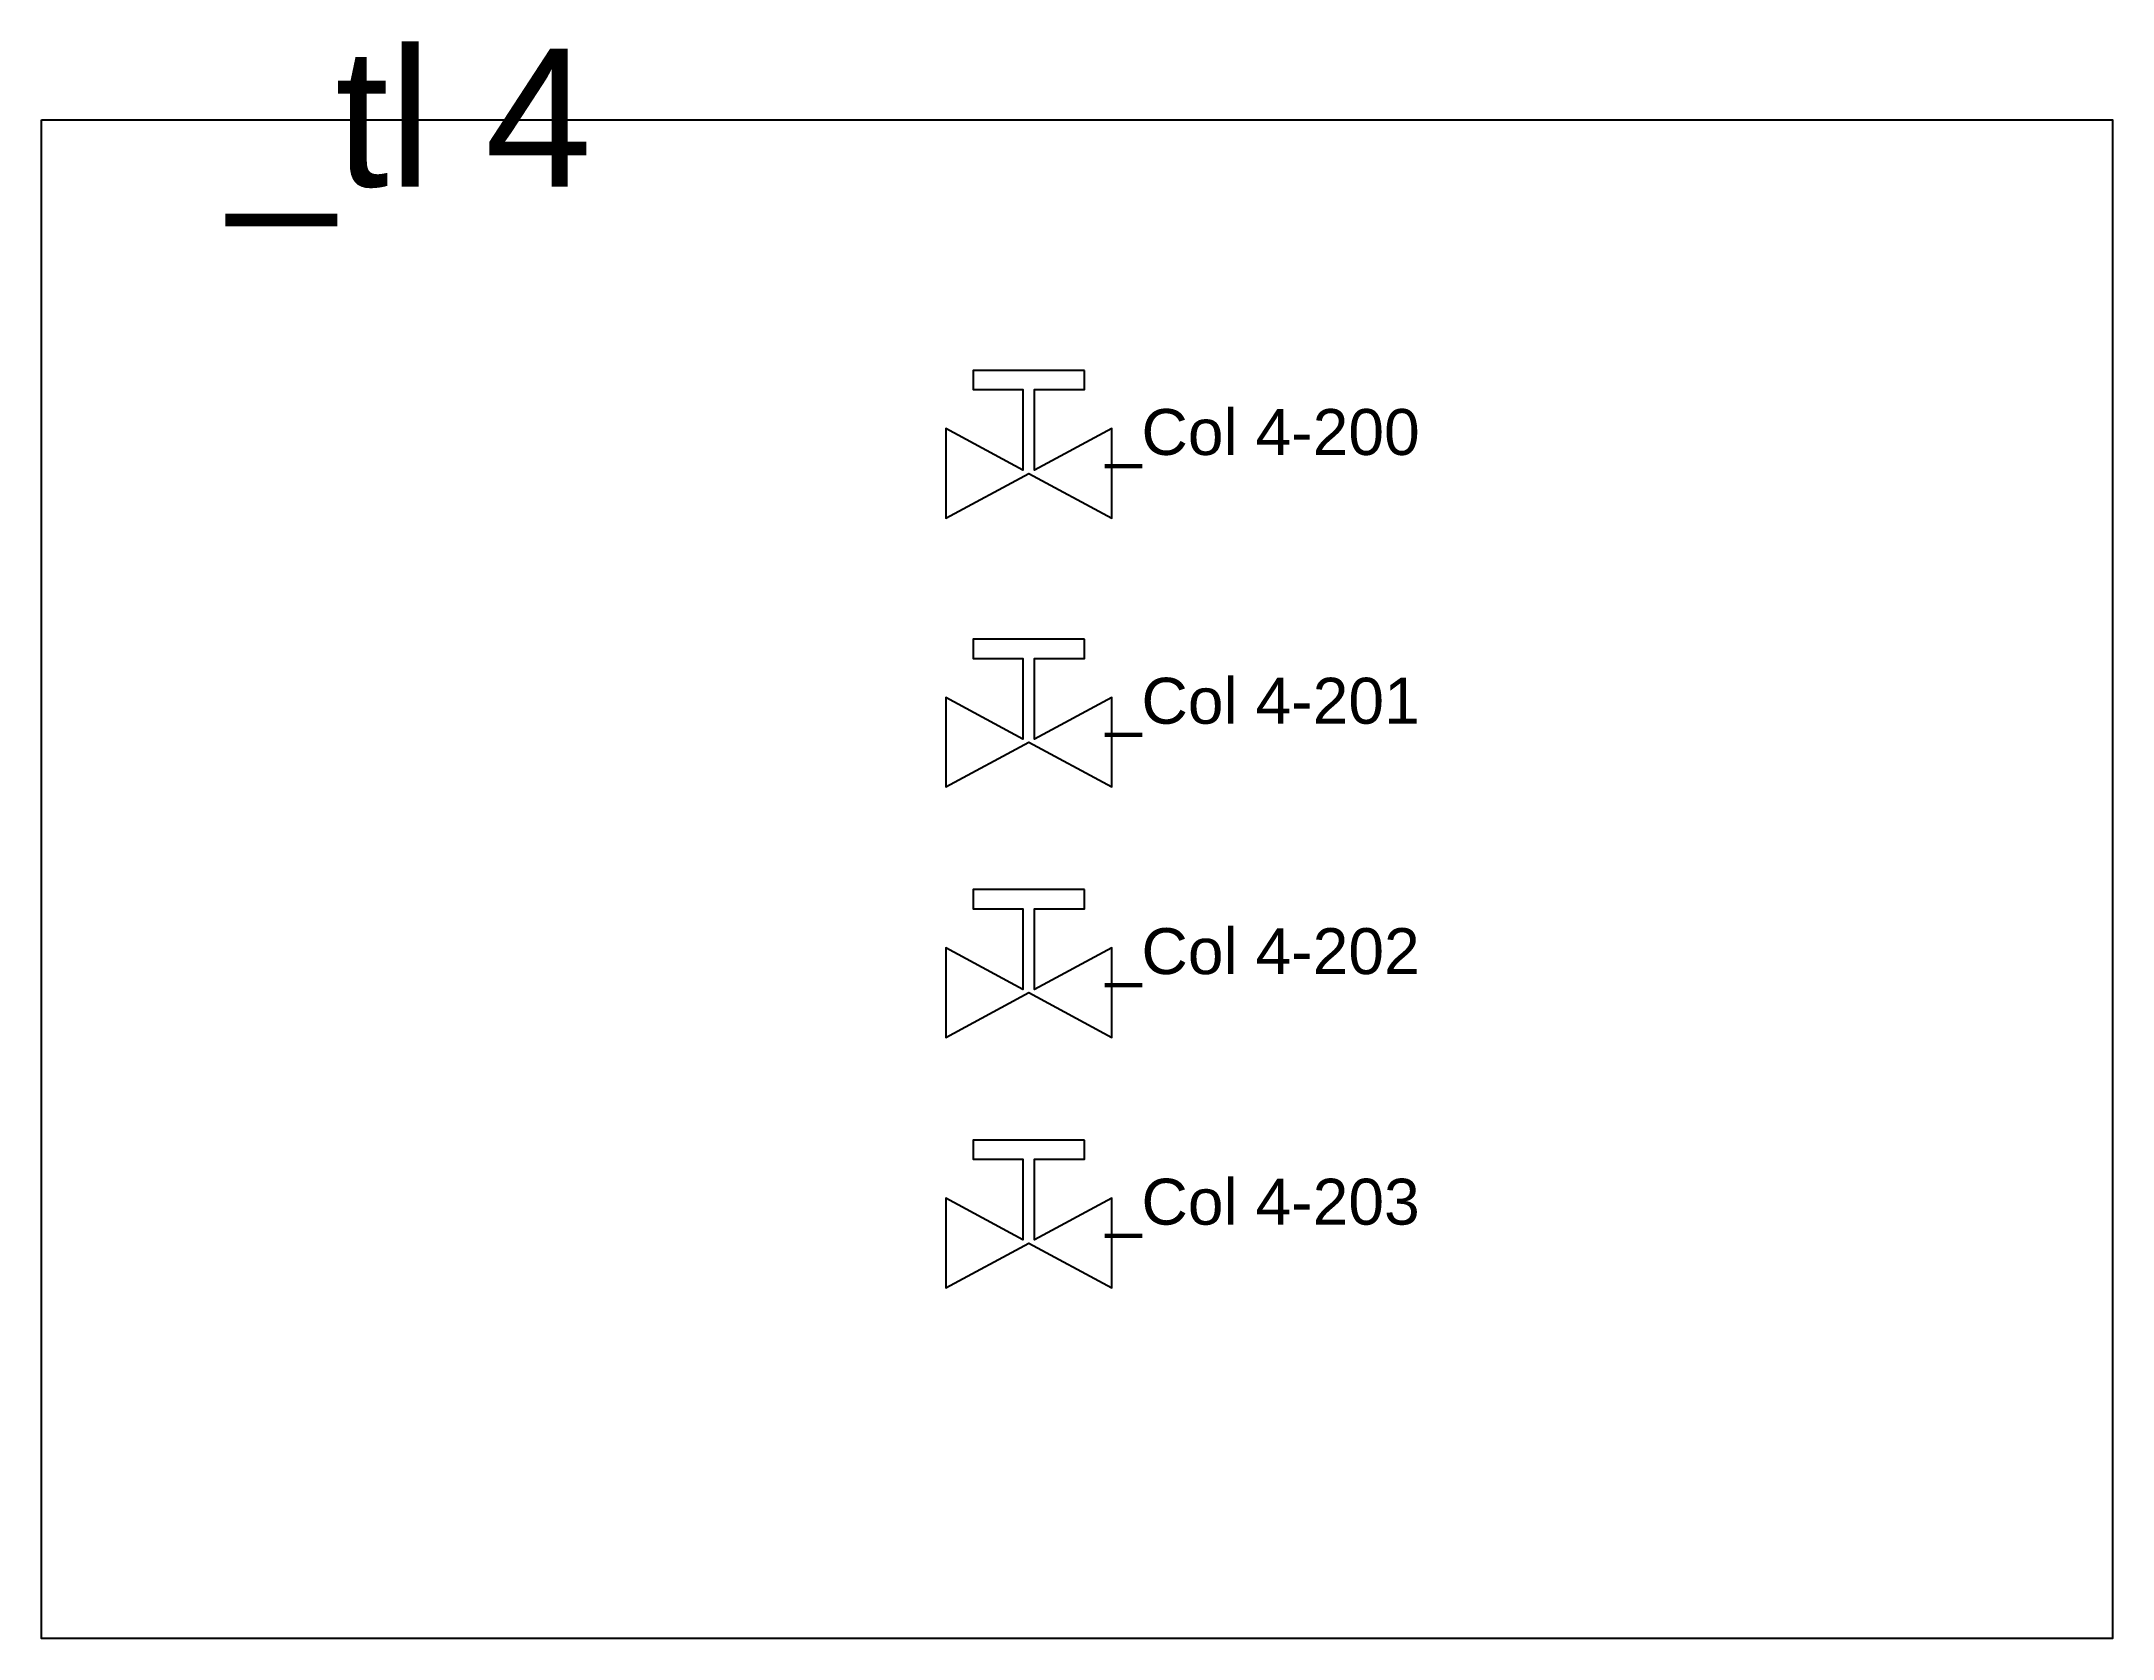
# Model space of a CAD drawing. Header units: millimetres. Extents: x 53471 to 66995, y -12594 to -2165.
import ezdxf

# ---------------------------------------------------------------- set-up
doc = ezdxf.new("R2010")
doc.units = ezdxf.units.MM
for name, color, linetype in [('Omriss tanker', 20, 'Continuous'), ('Symboler', 42, 'Continuous'), ('TEKST', 7, 'Continuous')]:
    doc.layers.add(name, color=color, linetype=linetype)
doc.styles.add('ARIAL', font='ARIAL.TTF', dxfattribs={"height": 12})

msp = doc.modelspace()

# ---------------------------------------------------------------- linework, layer by layer
at = {"layer": 'Omriss tanker'}
msp.add_lwpolyline([(53471, -2677), (66995, -2677), (66995, -12594), (53471, -12594)], close=True, dxfattribs=at)
at = {"layer": 'Symboler'}
for points in [[(60281, -4313), (59555, -4313), (59555, -4438), (59880, -4438), (59880, -4965), (59376, -4693), (59376, -5278), (59918, -4986), (60460, -5278), (60460, -4693), (59956, -4965), (59956, -4438), (60281, -4438), (60281, -4313)], [(60281, -6068), (59555, -6068), (59555, -6193), (59880, -6193), (59880, -6720), (59376, -6448), (59376, -7033), (59918, -6741), (60460, -7033), (60460, -6448), (59956, -6720), (59956, -6193), (60281, -6193), (60281, -6068)], [(60281, -7703), (59555, -7703), (59555, -7828), (59880, -7828), (59880, -8356), (59376, -8084), (59376, -8669), (59918, -8376), (60460, -8669), (60460, -8084), (59956, -8356), (59956, -7828), (60281, -7828), (60281, -7703)], [(60281, -9339), (59555, -9339), (59555, -9464), (59880, -9464), (59880, -9991), (59376, -9719), (59376, -10304), (59918, -10012), (60460, -10304), (60460, -9719), (59956, -9991), (59956, -9464), (60281, -9464), (60281, -9339)]]:
    msp.add_lwpolyline(points, close=True, dxfattribs=at)

# ---------------------------------------------------------------- texts
at = {"layer": 'TEKST', "linetype": 'Continuous', "style": 'ARIAL'}
for s, height, p in [('_tl 4', 900, (54690, -3113)), ('_Col 4-200', 300, (60421, -4865)), ('_Col 4-201', 300, (60421, -6620)), ('_Col 4-202', 300, (60421, -8255)), ('_Col 4-203', 300, (60421, -9891))]:
    msp.add_text(s, height=height, dxfattribs=at).set_placement(p)

doc.saveas('drawing.dxf')
